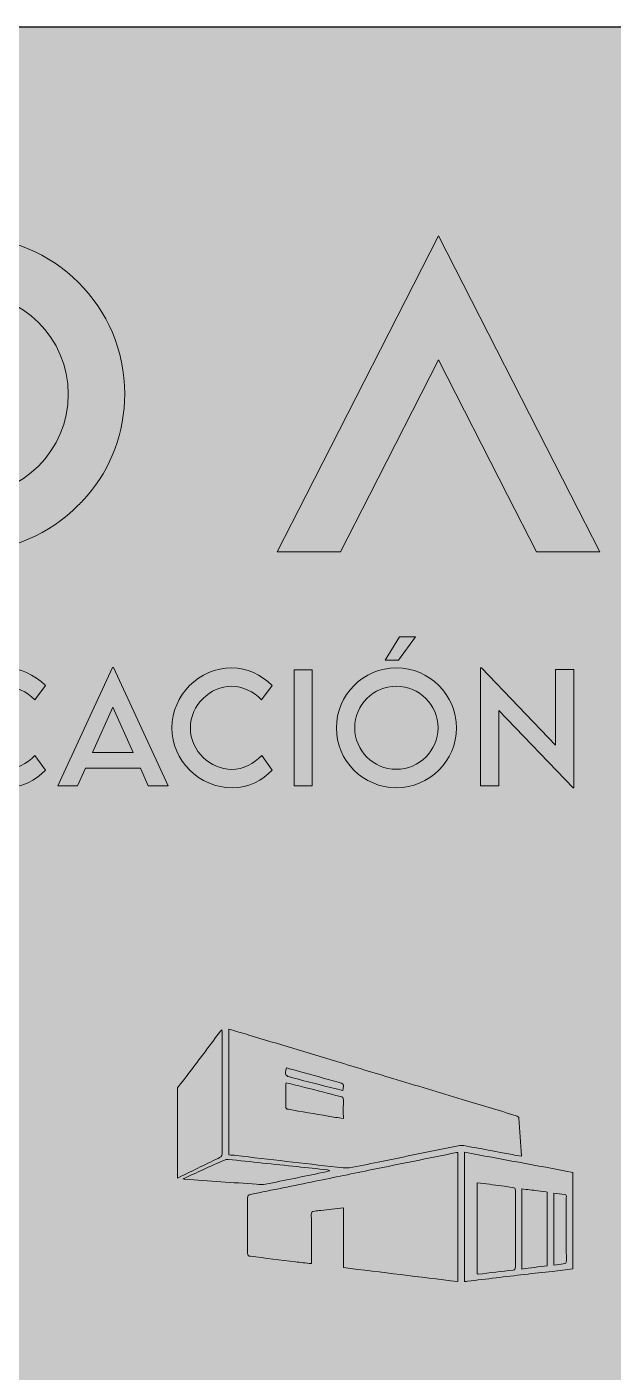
# Model space of a CAD drawing. Header units: metres. Extents: x 2745 to 3085, y 1376 to 1656.
# Drawn here: x 2815.73 to 2834.26, y 1613.37 to 1655.96 of the extents above; entities that cross this region are included whole.
import ezdxf

# ---------------------------------------------------------------- set-up
doc = ezdxf.new("R2010")
doc.units = ezdxf.units.M
doc.layers.add('Esiad Formato - Otros', color=7, linetype='Continuous', lineweight=0)

# ---------------------------------------------------------------- blocks, each defined once
blk = doc.blocks.new('Block_11')
at = {"layer": 'Esiad Formato - Otros', "true_color": 0x60bfbc, "transparency": 33554687}
h = blk.add_hatch(color=123, dxfattribs=at)
h.dxf.hatch_style = 2
edge = h.paths.add_edge_path()
edge.add_spline(control_points=[(98.529, -17.312), (98.529, -17.312), (99.431, -15.821), (99.431, -15.821), (99.431, -15.821), (100.447, -15.821), (100.447, -15.821), (100.447, -15.821), (99.363, -17.312), (99.363, -17.312), (99.363, -17.312), (98.529, -17.312), (98.529, -17.312)], knot_values=[0, 0, 0, 0, 1, 1, 1, 2, 2, 2, 3, 3, 3, 4, 4, 4, 4], degree=3, periodic=0)
edge = h.paths.add_edge_path()
edge.add_spline(control_points=[(101.869, -21.591), (101.869, -20.137), (100.68, -18.952), (99.23, -18.952), (97.781, -18.952), (96.601, -20.137), (96.601, -21.591), (96.601, -23.036), (97.781, -24.216), (99.23, -24.216), (100.68, -24.216), (101.869, -23.036), (101.869, -21.591)], knot_values=[0, 0, 0, 0, 1, 1, 1, 2, 2, 2, 3, 3, 3, 4, 4, 4, 4], degree=3, periodic=0)
edge = h.paths.add_edge_path()
edge.add_spline(control_points=[(95.439, -21.6), (95.439, -19.504), (97.143, -17.79), (99.235, -17.79), (101.322, -17.79), (103.036, -19.504), (103.036, -21.6), (103.036, -23.678), (101.322, -25.383), (99.23, -25.383), (97.143, -25.383), (95.439, -23.678), (95.439, -21.6)], knot_values=[0, 0, 0, 0, 1, 1, 1, 2, 2, 2, 3, 3, 3, 4, 4, 4, 4], degree=3, periodic=0)
h = blk.add_hatch(color=123, dxfattribs=at)
h.dxf.hatch_style = 2
edge = h.paths.add_edge_path()
edge.add_spline(control_points=[(70.687, -21.596), (70.687, -19.526), (72.414, -17.79), (74.479, -17.79), (75.431, -17.804), (76.311, -18.209), (77.031, -18.911), (77.031, -18.911), (76.361, -19.818), (76.361, -19.818), (75.846, -19.303), (75.176, -18.961), (74.456, -18.961), (73.125, -18.961), (71.854, -20.128), (71.854, -21.6), (71.854, -23.081), (73.144, -24.225), (74.461, -24.225), (75.213, -24.225), (75.86, -23.851), (76.366, -23.35), (76.366, -23.35), (77.031, -24.28), (77.031, -24.28), (76.397, -24.904), (75.591, -25.383), (74.497, -25.383), (72.414, -25.383), (70.687, -23.669), (70.687, -21.596)], knot_values=[0, 0, 0, 0, 1, 1, 1, 2, 2, 2, 3, 3, 3, 4, 4, 4, 5, 5, 5, 6, 6, 6, 7, 7, 7, 8, 8, 8, 9, 9, 9, 10, 10, 10, 10], degree=3, periodic=0)
h = blk.add_hatch(color=123, dxfattribs=at)
h.dxf.hatch_style = 2
edge = h.paths.add_edge_path()
edge.add_spline(control_points=[(82.591, -23.159), (82.591, -23.159), (81.301, -20.288), (81.301, -20.288), (81.301, -20.288), (80.007, -23.159), (80.007, -23.159), (80.007, -23.159), (82.591, -23.159), (82.591, -23.159)], knot_values=[0, 0, 0, 0, 1, 1, 1, 2, 2, 2, 3, 3, 3, 3], degree=3, periodic=0)
edge = h.paths.add_edge_path()
edge.add_spline(control_points=[(83.037, -24.148), (83.037, -24.148), (79.56, -24.148), (79.56, -24.148), (79.56, -24.148), (79.059, -25.264), (79.059, -25.264), (79.059, -25.264), (77.81, -25.264), (77.81, -25.264), (77.81, -25.264), (81.265, -17.767), (81.265, -17.767), (81.265, -17.767), (81.333, -17.767), (81.333, -17.767), (81.333, -17.767), (84.787, -25.264), (84.787, -25.264), (84.787, -25.264), (83.539, -25.264), (83.539, -25.264), (83.539, -25.264), (83.037, -24.148), (83.037, -24.148)], knot_values=[0, 0, 0, 0, 1, 1, 1, 2, 2, 2, 3, 3, 3, 4, 4, 4, 5, 5, 5, 6, 6, 6, 7, 7, 7, 8, 8, 8, 8], degree=3, periodic=0)
h = blk.add_hatch(color=123, dxfattribs=at)
h.dxf.hatch_style = 2
edge = h.paths.add_edge_path()
edge.add_spline(control_points=[(85.034, -21.596), (85.034, -19.526), (86.761, -17.79), (88.825, -17.79), (89.778, -17.804), (90.657, -18.209), (91.377, -18.911), (91.377, -18.911), (90.707, -19.818), (90.707, -19.818), (90.192, -19.303), (89.523, -18.961), (88.802, -18.961), (87.472, -18.961), (86.2, -20.128), (86.2, -21.6), (86.2, -23.081), (87.49, -24.225), (88.807, -24.225), (89.559, -24.225), (90.206, -23.851), (90.712, -23.35), (90.712, -23.35), (91.377, -24.28), (91.377, -24.28), (90.744, -24.904), (89.937, -25.383), (88.843, -25.383), (86.761, -25.383), (85.034, -23.669), (85.034, -21.596)], knot_values=[0, 0, 0, 0, 1, 1, 1, 2, 2, 2, 3, 3, 3, 4, 4, 4, 5, 5, 5, 6, 6, 6, 7, 7, 7, 8, 8, 8, 9, 9, 9, 10, 10, 10, 10], degree=3, periodic=0)
h = blk.add_hatch(color=123, dxfattribs=at)
h.dxf.hatch_style = 2
edge = h.paths.add_edge_path()
edge.add_spline(control_points=[(110.464, -17.9), (110.464, -17.9), (110.464, -25.392), (110.464, -25.392), (110.464, -25.392), (110.409, -25.392), (110.409, -25.392), (110.409, -25.392), (105.71, -20.484), (105.71, -20.484), (105.71, -20.484), (105.71, -25.273), (105.71, -25.273), (105.71, -25.273), (104.557, -25.273), (104.557, -25.273), (104.557, -25.273), (104.557, -17.79), (104.557, -17.79), (104.557, -17.79), (104.616, -17.79), (104.616, -17.79), (104.616, -17.79), (109.306, -22.689), (109.306, -22.689), (109.306, -22.689), (109.306, -17.9), (109.306, -17.9), (109.306, -17.9), (110.464, -17.9), (110.464, -17.9)], knot_values=[0, 0, 0, 0, 1, 1, 1, 2, 2, 2, 3, 3, 3, 4, 4, 4, 5, 5, 5, 6, 6, 6, 7, 7, 7, 8, 8, 8, 9, 9, 9, 10, 10, 10, 10], degree=3, periodic=0)
h = blk.add_hatch(color=123, dxfattribs=at)
h.dxf.hatch_style = 2
edge = h.paths.add_edge_path()
edge.add_spline(control_points=[(92.758, -17.918), (92.758, -17.918), (93.911, -17.918), (93.911, -17.918), (93.911, -17.918), (93.911, -25.264), (93.911, -25.264), (93.911, -25.264), (92.758, -25.264), (92.758, -25.264), (92.758, -25.264), (92.758, -17.918), (92.758, -17.918)], knot_values=[0, 0, 0, 0, 1, 1, 1, 2, 2, 2, 3, 3, 3, 4, 4, 4, 4], degree=3, periodic=0)
at = {"layer": 'Esiad Formato - Otros', "color": 123, "true_color": 0x60bfbc, "transparency": 33554687}
for points, knots in [([(98.529, -17.312), (98.529, -17.312), (99.431, -15.821), (99.431, -15.821), (99.431, -15.821), (100.447, -15.821), (100.447, -15.821), (100.447, -15.821), (99.363, -17.312), (99.363, -17.312), (99.363, -17.312), (98.529, -17.312), (98.529, -17.312)], [0, 0, 0, 0, 1, 1, 1, 2, 2, 2, 3, 3, 3, 4, 4, 4, 4]), ([(70.687, -21.596), (70.687, -19.526), (72.414, -17.79), (74.479, -17.79), (75.431, -17.804), (76.311, -18.209), (77.031, -18.911), (77.031, -18.911), (76.361, -19.818), (76.361, -19.818), (75.846, -19.303), (75.176, -18.961), (74.456, -18.961), (73.125, -18.961), (71.854, -20.128), (71.854, -21.6), (71.854, -23.081), (73.144, -24.225), (74.461, -24.225), (75.213, -24.225), (75.86, -23.851), (76.366, -23.35), (76.366, -23.35), (77.031, -24.28), (77.031, -24.28), (76.397, -24.904), (75.591, -25.383), (74.497, -25.383), (72.414, -25.383), (70.687, -23.669), (70.687, -21.596)], [0, 0, 0, 0, 1, 1, 1, 2, 2, 2, 3, 3, 3, 4, 4, 4, 5, 5, 5, 6, 6, 6, 7, 7, 7, 8, 8, 8, 9, 9, 9, 10, 10, 10, 10]), ([(83.037, -24.148), (83.037, -24.148), (79.56, -24.148), (79.56, -24.148), (79.56, -24.148), (79.059, -25.264), (79.059, -25.264), (79.059, -25.264), (77.81, -25.264), (77.81, -25.264), (77.81, -25.264), (81.265, -17.767), (81.265, -17.767), (81.265, -17.767), (81.333, -17.767), (81.333, -17.767), (81.333, -17.767), (84.787, -25.264), (84.787, -25.264), (84.787, -25.264), (83.539, -25.264), (83.539, -25.264), (83.539, -25.264), (83.037, -24.148), (83.037, -24.148)], [0, 0, 0, 0, 1, 1, 1, 2, 2, 2, 3, 3, 3, 4, 4, 4, 5, 5, 5, 6, 6, 6, 7, 7, 7, 8, 8, 8, 8]), ([(85.034, -21.596), (85.034, -19.526), (86.761, -17.79), (88.825, -17.79), (89.778, -17.804), (90.657, -18.209), (91.377, -18.911), (91.377, -18.911), (90.707, -19.818), (90.707, -19.818), (90.192, -19.303), (89.523, -18.961), (88.802, -18.961), (87.472, -18.961), (86.2, -20.128), (86.2, -21.6), (86.2, -23.081), (87.49, -24.225), (88.807, -24.225), (89.559, -24.225), (90.206, -23.851), (90.712, -23.35), (90.712, -23.35), (91.377, -24.28), (91.377, -24.28), (90.744, -24.904), (89.937, -25.383), (88.843, -25.383), (86.761, -25.383), (85.034, -23.669), (85.034, -21.596)], [0, 0, 0, 0, 1, 1, 1, 2, 2, 2, 3, 3, 3, 4, 4, 4, 5, 5, 5, 6, 6, 6, 7, 7, 7, 8, 8, 8, 9, 9, 9, 10, 10, 10, 10]), ([(95.439, -21.6), (95.439, -19.504), (97.143, -17.79), (99.235, -17.79), (101.322, -17.79), (103.036, -19.504), (103.036, -21.6), (103.036, -23.678), (101.322, -25.383), (99.23, -25.383), (97.143, -25.383), (95.439, -23.678), (95.439, -21.6)], [0, 0, 0, 0, 1, 1, 1, 2, 2, 2, 3, 3, 3, 4, 4, 4, 4]), ([(110.464, -17.9), (110.464, -17.9), (110.464, -25.392), (110.464, -25.392), (110.464, -25.392), (110.409, -25.392), (110.409, -25.392), (110.409, -25.392), (105.71, -20.484), (105.71, -20.484), (105.71, -20.484), (105.71, -25.273), (105.71, -25.273), (105.71, -25.273), (104.557, -25.273), (104.557, -25.273), (104.557, -25.273), (104.557, -17.79), (104.557, -17.79), (104.557, -17.79), (104.616, -17.79), (104.616, -17.79), (104.616, -17.79), (109.306, -22.689), (109.306, -22.689), (109.306, -22.689), (109.306, -17.9), (109.306, -17.9), (109.306, -17.9), (110.464, -17.9), (110.464, -17.9)], [0, 0, 0, 0, 1, 1, 1, 2, 2, 2, 3, 3, 3, 4, 4, 4, 5, 5, 5, 6, 6, 6, 7, 7, 7, 8, 8, 8, 9, 9, 9, 10, 10, 10, 10]), ([(92.758, -17.918), (92.758, -17.918), (93.911, -17.918), (93.911, -17.918), (93.911, -17.918), (93.911, -25.264), (93.911, -25.264), (93.911, -25.264), (92.758, -25.264), (92.758, -25.264), (92.758, -25.264), (92.758, -17.918), (92.758, -17.918)], [0, 0, 0, 0, 1, 1, 1, 2, 2, 2, 3, 3, 3, 4, 4, 4, 4]), ([(101.869, -21.591), (101.869, -20.137), (100.68, -18.952), (99.23, -18.952), (97.781, -18.952), (96.601, -20.137), (96.601, -21.591), (96.601, -23.036), (97.781, -24.216), (99.23, -24.216), (100.68, -24.216), (101.869, -23.036), (101.869, -21.591)], [0, 0, 0, 0, 1, 1, 1, 2, 2, 2, 3, 3, 3, 4, 4, 4, 4]), ([(82.591, -23.159), (82.591, -23.159), (81.301, -20.288), (81.301, -20.288), (81.301, -20.288), (80.007, -23.159), (80.007, -23.159), (80.007, -23.159), (82.591, -23.159), (82.591, -23.159)], [0, 0, 0, 0, 1, 1, 1, 2, 2, 2, 3, 3, 3, 3])]:
    blk.add_open_spline(points, degree=3, knots=knots, dxfattribs=at)
blk = doc.blocks.new('Block_12')
at = {"layer": 'Esiad Formato - Otros', "true_color": 0x60bfbc, "transparency": 33554687}
h = blk.add_hatch(color=123, dxfattribs=at)
h.dxf.hatch_style = 2
edge = h.paths.add_edge_path()
edge.add_spline(control_points=[(65.624, -6.897), (65.624, -6.897), (72.052, -6.897), (72.052, -6.897), (75.595, -6.897), (78.48, -4.012), (78.48, -0.469), (78.48, 3.074), (75.595, 5.96), (72.052, 5.96), (72.052, 5.96), (65.624, 5.96), (65.624, 5.96), (65.624, 5.96), (65.624, -6.897), (65.624, -6.897)], knot_values=[0, 0, 0, 0, 1, 1, 1, 2, 2, 2, 3, 3, 3, 4, 4, 4, 5, 5, 5, 5], degree=3, periodic=0)
edge = h.paths.add_edge_path()
edge.add_spline(control_points=[(72.052, 9.531), (77.566, 9.531), (82.052, 5.074), (82.052, -0.44), (82.052, -2.897), (81.166, -5.155), (79.681, -6.897), (79.509, -7.097), (79.309, -7.297), (79.109, -7.497), (77.309, -9.326), (74.823, -10.44), (72.081, -10.44), (72.081, -10.44), (62.081, -10.44), (62.081, -10.44), (62.081, -10.44), (62.081, 9.559), (62.081, 9.559), (62.081, 9.559), (72.052, 9.531), (72.052, 9.531)], knot_values=[0, 0, 0, 0, 1, 1, 1, 2, 2, 2, 3, 3, 3, 4, 4, 4, 5, 5, 5, 6, 6, 6, 7, 7, 7, 7], degree=3, periodic=0)
h = blk.add_hatch(color=123, dxfattribs=at)
h.dxf.hatch_style = 2
edge = h.paths.add_edge_path()
edge.add_spline(control_points=[(112.098, -10.44), (112.098, -10.44), (108.097, -10.44), (108.097, -10.44), (108.097, -10.44), (106.269, -6.869), (106.269, -6.869), (106.269, -6.869), (101.898, 1.702), (101.898, 1.702), (101.898, 1.702), (97.526, -6.869), (97.526, -6.869), (97.526, -6.869), (95.698, -10.44), (95.698, -10.44), (95.698, -10.44), (91.698, -10.44), (91.698, -10.44), (91.698, -10.44), (93.526, -6.869), (93.526, -6.869), (93.526, -6.869), (101.898, 9.559), (101.898, 9.559), (101.898, 9.559), (110.269, -6.869), (110.269, -6.869), (110.269, -6.869), (112.098, -10.44), (112.098, -10.44)], knot_values=[0, 0, 0, 0, 1, 1, 1, 2, 2, 2, 3, 3, 3, 4, 4, 4, 5, 5, 5, 6, 6, 6, 7, 7, 7, 8, 8, 8, 9, 9, 9, 10, 10, 10, 10], degree=3, periodic=0)
at = {"layer": 'Esiad Formato - Otros'}
for points, knots in [([(72.052, 9.531), (77.566, 9.531), (82.052, 5.074), (82.052, -0.44), (82.052, -2.897), (81.166, -5.155), (79.681, -6.897), (79.509, -7.097), (79.309, -7.297), (79.109, -7.497), (77.309, -9.326), (74.823, -10.44), (72.081, -10.44), (72.081, -10.44), (62.081, -10.44), (62.081, -10.44), (62.081, -10.44), (62.081, 9.559), (62.081, 9.559), (62.081, 9.559), (72.052, 9.531), (72.052, 9.531)], [0, 0, 0, 0, 1, 1, 1, 2, 2, 2, 3, 3, 3, 4, 4, 4, 5, 5, 5, 6, 6, 6, 7, 7, 7, 7]), ([(112.098, -10.44), (112.098, -10.44), (108.097, -10.44), (108.097, -10.44), (108.097, -10.44), (106.269, -6.869), (106.269, -6.869), (106.269, -6.869), (101.898, 1.702), (101.898, 1.702), (101.898, 1.702), (97.526, -6.869), (97.526, -6.869), (97.526, -6.869), (95.698, -10.44), (95.698, -10.44), (95.698, -10.44), (91.698, -10.44), (91.698, -10.44), (91.698, -10.44), (93.526, -6.869), (93.526, -6.869), (93.526, -6.869), (101.898, 9.559), (101.898, 9.559), (101.898, 9.559), (110.269, -6.869), (110.269, -6.869), (110.269, -6.869), (112.098, -10.44), (112.098, -10.44)], [0, 0, 0, 0, 1, 1, 1, 2, 2, 2, 3, 3, 3, 4, 4, 4, 5, 5, 5, 6, 6, 6, 7, 7, 7, 8, 8, 8, 9, 9, 9, 10, 10, 10, 10]), ([(65.624, -6.897), (65.624, -6.897), (72.052, -6.897), (72.052, -6.897), (75.595, -6.897), (78.48, -4.012), (78.48, -0.469), (78.48, 3.074), (75.595, 5.96), (72.052, 5.96), (72.052, 5.96), (65.624, 5.96), (65.624, 5.96), (65.624, 5.96), (65.624, -6.897), (65.624, -6.897)], [0, 0, 0, 0, 1, 1, 1, 2, 2, 2, 3, 3, 3, 4, 4, 4, 5, 5, 5, 5])]:
    blk.add_open_spline(points, degree=3, knots=knots, dxfattribs=at)
blk = doc.blocks.new('Formato')
at = {"layer": 'Esiad Formato - Otros', "true_color": 0xd7d7da}
h = blk.add_hatch(color=254, dxfattribs=at)
h.dxf.hatch_style = 1
h.paths.add_polyline_path([(0, 0), (-120, 0), (-120, 60), (0, 60)])
at = {"layer": 'Esiad Formato - Otros', "true_color": 0x2b737a, "transparency": 33554687}
h = blk.add_hatch(color=147, dxfattribs=at)
h.dxf.hatch_style = 2
edge = h.paths.add_edge_path()
edge.add_spline(control_points=[(-44.979, 26.411), (-44.833, 26.599), (-44.685, 26.787), (-44.541, 26.977), (-44.236, 27.383), (-43.932, 27.79), (-43.627, 28.197), (-43.616, 28.212), (-43.599, 28.224), (-43.575, 28.246), (-43.57, 28.215), (-43.565, 28.194), (-43.565, 28.174), (-43.564, 26.893), (-43.566, 25.613), (-43.562, 24.332), (-43.561, 24.225), (-43.634, 24.209), (-43.698, 24.178), (-44.124, 23.969), (-44.552, 23.762), (-44.979, 23.555), (-44.979, 24.507), (-44.979, 25.459), (-44.979, 26.411)], knot_values=[0, 0, 0, 0, 1, 1, 1, 2, 2, 2, 3, 3, 3, 4, 4, 4, 5, 5, 5, 6, 6, 6, 7, 7, 7, 8, 8, 8, 8], degree=3, periodic=0)
h = blk.add_hatch(color=147, dxfattribs=at)
h.dxf.hatch_style = 2
edge = h.paths.add_edge_path()
edge.add_spline(control_points=[(-41.536, 27.041), (-41.588, 26.817), (-41.573, 26.788), (-41.373, 26.736), (-40.904, 26.616), (-40.435, 26.497), (-39.965, 26.378), (-39.893, 26.36), (-39.819, 26.346), (-39.745, 26.329), (-39.712, 26.539), (-39.712, 26.537), (-39.901, 26.589), (-40.322, 26.706), (-40.744, 26.825), (-41.165, 26.942), (-41.288, 26.976), (-41.412, 27.008), (-41.536, 27.041)], knot_values=[0, 0, 0, 0, 1, 1, 1, 2, 2, 2, 3, 3, 3, 4, 4, 4, 5, 5, 5, 6, 6, 6, 6], degree=3, periodic=0)
edge = h.paths.add_edge_path()
edge.add_spline(control_points=[(-39.734, 25.438), (-39.734, 25.642), (-39.736, 25.834), (-39.732, 26.025), (-39.731, 26.096), (-39.757, 26.12), (-39.825, 26.136), (-40.202, 26.229), (-40.577, 26.329), (-40.953, 26.426), (-41.148, 26.475), (-41.343, 26.522), (-41.542, 26.57), (-41.547, 26.549), (-41.553, 26.537), (-41.553, 26.524), (-41.554, 26.288), (-41.553, 26.052), (-41.555, 25.816), (-41.555, 25.757), (-41.528, 25.739), (-41.472, 25.73), (-41.053, 25.66), (-40.635, 25.586), (-40.217, 25.515), (-40.061, 25.488), (-39.905, 25.465), (-39.734, 25.438)], knot_values=[0, 0, 0, 0, 1, 1, 1, 2, 2, 2, 3, 3, 3, 4, 4, 4, 5, 5, 5, 6, 6, 6, 7, 7, 7, 8, 8, 8, 9, 9, 9, 9], degree=3, periodic=0)
edge = h.paths.add_edge_path()
edge.add_spline(control_points=[(-34.101, 24.247), (-34.207, 24.265), (-34.295, 24.279), (-34.383, 24.295), (-34.896, 24.39), (-35.408, 24.488), (-35.921, 24.581), (-35.978, 24.591), (-36.041, 24.589), (-36.098, 24.578), (-36.945, 24.406), (-37.79, 24.231), (-38.637, 24.058), (-38.939, 23.996), (-39.241, 23.928), (-39.546, 23.881), (-39.67, 23.862), (-39.803, 23.884), (-39.931, 23.899), (-40.998, 24.02), (-42.064, 24.145), (-43.131, 24.268), (-43.203, 24.276), (-43.276, 24.281), (-43.355, 24.288), (-43.355, 25.617), (-43.355, 26.938), (-43.355, 28.269), (-43.139, 28.206), (-42.929, 28.145), (-42.72, 28.082), (-41.795, 27.802), (-40.87, 27.522), (-39.945, 27.243), (-39.354, 27.064), (-38.763, 26.885), (-38.171, 26.707), (-37.44, 26.486), (-36.709, 26.266), (-35.978, 26.046), (-35.406, 25.873), (-34.834, 25.701), (-34.263, 25.526), (-34.229, 25.515), (-34.18, 25.478), (-34.178, 25.45), (-34.149, 25.056), (-34.126, 24.662), (-34.101, 24.247)], knot_values=[0, 0, 0, 0, 1, 1, 1, 2, 2, 2, 3, 3, 3, 4, 4, 4, 5, 5, 5, 6, 6, 6, 7, 7, 7, 8, 8, 8, 9, 9, 9, 10, 10, 10, 11, 11, 11, 12, 12, 12, 13, 13, 13, 14, 14, 14, 15, 15, 15, 16, 16, 16, 16], degree=3, periodic=0)
h = blk.add_hatch(color=147, dxfattribs=at)
h.dxf.hatch_style = 2
edge = h.paths.add_edge_path()
edge.add_spline(control_points=[(-36.115, 24.364), (-36.115, 23.004), (-36.115, 21.648), (-36.115, 20.275), (-37.321, 20.423), (-38.52, 20.57), (-39.734, 20.719), (-39.734, 21.351), (-39.734, 21.977), (-39.734, 22.615), (-39.982, 22.585), (-40.212, 22.557), (-40.442, 22.529), (-40.511, 22.521), (-40.581, 22.51), (-40.65, 22.509), (-40.729, 22.506), (-40.747, 22.47), (-40.747, 22.396), (-40.744, 21.92), (-40.746, 21.444), (-40.746, 20.968), (-40.746, 20.932), (-40.746, 20.897), (-40.746, 20.846), (-40.922, 20.865), (-41.086, 20.882), (-41.249, 20.902), (-41.724, 20.96), (-42.199, 21.021), (-42.675, 21.077), (-42.743, 21.085), (-42.764, 21.107), (-42.763, 21.175), (-42.761, 21.757), (-42.761, 22.34), (-42.764, 22.922), (-42.764, 22.999), (-42.736, 23.024), (-42.666, 23.038), (-41.985, 23.174), (-41.304, 23.313), (-40.624, 23.452), (-40.021, 23.574), (-39.419, 23.699), (-38.817, 23.822), (-37.931, 24.002), (-37.045, 24.182), (-36.16, 24.361), (-36.147, 24.364), (-36.134, 24.363), (-36.115, 24.364)], knot_values=[0, 0, 0, 0, 1, 1, 1, 2, 2, 2, 3, 3, 3, 4, 4, 4, 5, 5, 5, 6, 6, 6, 7, 7, 7, 8, 8, 8, 9, 9, 9, 10, 10, 10, 11, 11, 11, 12, 12, 12, 13, 13, 13, 14, 14, 14, 15, 15, 15, 16, 16, 16, 17, 17, 17, 17], degree=3, periodic=0)
h = blk.add_hatch(color=147, dxfattribs=at)
h.dxf.hatch_style = 2
edge = h.paths.add_edge_path()
edge.add_spline(control_points=[(-33.074, 23.077), (-33.074, 22.31), (-33.074, 21.558), (-33.074, 20.798), (-32.968, 20.812), (-32.873, 20.83), (-32.777, 20.835), (-32.7, 20.84), (-32.678, 20.871), (-32.679, 20.947), (-32.683, 21.296), (-32.681, 21.645), (-32.681, 21.995), (-32.681, 22.307), (-32.681, 22.62), (-32.681, 22.932), (-32.681, 22.978), (-32.67, 23.028), (-32.741, 23.036), (-32.85, 23.047), (-32.958, 23.062), (-33.074, 23.077)], knot_values=[0, 0, 0, 0, 1, 1, 1, 2, 2, 2, 3, 3, 3, 4, 4, 4, 5, 5, 5, 6, 6, 6, 7, 7, 7, 7], degree=3, periodic=0)
edge = h.paths.add_edge_path()
edge.add_spline(control_points=[(-33.284, 20.777), (-33.284, 20.823), (-33.284, 20.859), (-33.284, 20.895), (-33.283, 21.534), (-33.283, 22.173), (-33.284, 22.812), (-33.284, 22.907), (-33.284, 23.109), (-33.284, 23.109), (-33.284, 23.109), (-33.486, 23.136), (-33.581, 23.149), (-33.747, 23.172), (-33.915, 23.191), (-34.088, 23.213), (-34.088, 22.363), (-34.088, 21.523), (-34.088, 20.674), (-33.817, 20.709), (-33.554, 20.743), (-33.284, 20.777)], knot_values=[0, 0, 0, 0, 1, 1, 1, 2, 2, 2, 3, 3, 3, 4, 4, 4, 5, 5, 5, 6, 6, 6, 7, 7, 7, 7], degree=3, periodic=0)
edge = h.paths.add_edge_path()
edge.add_spline(control_points=[(-35.496, 23.406), (-35.496, 22.428), (-35.496, 21.472), (-35.496, 20.519), (-35.481, 20.514), (-35.475, 20.509), (-35.469, 20.51), (-35.099, 20.554), (-34.73, 20.599), (-34.36, 20.642), (-34.304, 20.649), (-34.292, 20.68), (-34.292, 20.73), (-34.293, 21.542), (-34.294, 22.353), (-34.292, 23.165), (-34.292, 23.228), (-34.314, 23.251), (-34.377, 23.259), (-34.621, 23.288), (-34.864, 23.324), (-35.108, 23.357), (-35.235, 23.374), (-35.363, 23.389), (-35.496, 23.406)], knot_values=[0, 0, 0, 0, 1, 1, 1, 2, 2, 2, 3, 3, 3, 4, 4, 4, 5, 5, 5, 6, 6, 6, 7, 7, 7, 8, 8, 8, 8], degree=3, periodic=0)
edge = h.paths.add_edge_path()
edge.add_spline(control_points=[(-32.479, 20.679), (-32.693, 20.653), (-32.906, 20.624), (-33.12, 20.599), (-33.414, 20.566), (-33.708, 20.537), (-34.002, 20.503), (-34.603, 20.432), (-35.203, 20.359), (-35.804, 20.287), (-35.833, 20.283), (-35.862, 20.283), (-35.898, 20.281), (-35.898, 21.645), (-35.898, 23.001), (-35.898, 24.372), (-34.754, 24.159), (-33.617, 23.947), (-32.479, 23.735), (-32.479, 22.716), (-32.479, 21.698), (-32.479, 20.679)], knot_values=[0, 0, 0, 0, 1, 1, 1, 2, 2, 2, 3, 3, 3, 4, 4, 4, 5, 5, 5, 6, 6, 6, 7, 7, 7, 7], degree=3, periodic=0)
h = blk.add_hatch(color=147, dxfattribs=at)
h.dxf.hatch_style = 2
edge = h.paths.add_edge_path()
edge.add_spline(control_points=[(-44.807, 23.527), (-44.579, 23.632), (-44.378, 23.726), (-44.176, 23.818), (-43.95, 23.921), (-43.723, 24.023), (-43.495, 24.123), (-43.46, 24.138), (-43.418, 24.147), (-43.381, 24.144), (-42.654, 24.069), (-41.927, 23.992), (-41.2, 23.916), (-40.879, 23.882), (-40.559, 23.849), (-40.238, 23.815), (-40.213, 23.813), (-40.189, 23.806), (-40.162, 23.78), (-40.24, 23.763), (-40.318, 23.745), (-40.397, 23.728), (-40.995, 23.605), (-41.593, 23.48), (-42.193, 23.362), (-42.285, 23.344), (-42.384, 23.353), (-42.479, 23.36), (-43.236, 23.41), (-43.992, 23.463), (-44.748, 23.515), (-44.757, 23.515), (-44.767, 23.518), (-44.807, 23.527)], knot_values=[0, 0, 0, 0, 1, 1, 1, 2, 2, 2, 3, 3, 3, 4, 4, 4, 5, 5, 5, 6, 6, 6, 7, 7, 7, 8, 8, 8, 9, 9, 9, 10, 10, 10, 11, 11, 11, 11], degree=3, periodic=0)
at = {"layer": 'Esiad Formato - Otros', "color": 7, "true_color": 0xf2f2f3}
blk.add_lwpolyline([(0, 0), (-120, 0), (-120, 60), (0, 60)], close=True, dxfattribs=at)
at = {"layer": 'Esiad Formato - Otros', "color": 147, "true_color": 0x2b737a, "transparency": 33554687}
for points, knots in [([(-44.979, 26.411), (-44.833, 26.599), (-44.685, 26.787), (-44.541, 26.977), (-44.236, 27.383), (-43.932, 27.79), (-43.627, 28.197), (-43.616, 28.212), (-43.599, 28.224), (-43.575, 28.246), (-43.57, 28.215), (-43.565, 28.194), (-43.565, 28.174), (-43.564, 26.893), (-43.566, 25.613), (-43.562, 24.332), (-43.561, 24.225), (-43.634, 24.209), (-43.698, 24.178), (-44.124, 23.969), (-44.552, 23.762), (-44.979, 23.555), (-44.979, 24.507), (-44.979, 25.459), (-44.979, 26.411)], [0, 0, 0, 0, 1, 1, 1, 2, 2, 2, 3, 3, 3, 4, 4, 4, 5, 5, 5, 6, 6, 6, 7, 7, 7, 8, 8, 8, 8]), ([(-34.101, 24.247), (-34.207, 24.265), (-34.295, 24.279), (-34.383, 24.295), (-34.896, 24.39), (-35.408, 24.488), (-35.921, 24.581), (-35.978, 24.591), (-36.041, 24.589), (-36.098, 24.578), (-36.945, 24.406), (-37.79, 24.231), (-38.637, 24.058), (-38.939, 23.996), (-39.241, 23.928), (-39.546, 23.881), (-39.67, 23.862), (-39.803, 23.884), (-39.931, 23.899), (-40.998, 24.02), (-42.064, 24.145), (-43.131, 24.268), (-43.203, 24.276), (-43.276, 24.281), (-43.355, 24.288), (-43.355, 25.617), (-43.355, 26.938), (-43.355, 28.269), (-43.139, 28.206), (-42.929, 28.145), (-42.72, 28.082), (-41.795, 27.802), (-40.87, 27.522), (-39.945, 27.243), (-39.354, 27.064), (-38.763, 26.885), (-38.171, 26.707), (-37.44, 26.486), (-36.709, 26.266), (-35.978, 26.046), (-35.406, 25.873), (-34.834, 25.701), (-34.263, 25.526), (-34.229, 25.515), (-34.18, 25.478), (-34.178, 25.45), (-34.149, 25.056), (-34.126, 24.662), (-34.101, 24.247)], [0, 0, 0, 0, 1, 1, 1, 2, 2, 2, 3, 3, 3, 4, 4, 4, 5, 5, 5, 6, 6, 6, 7, 7, 7, 8, 8, 8, 9, 9, 9, 10, 10, 10, 11, 11, 11, 12, 12, 12, 13, 13, 13, 14, 14, 14, 15, 15, 15, 16, 16, 16, 16]), ([(-41.536, 27.041), (-41.588, 26.817), (-41.573, 26.788), (-41.373, 26.736), (-40.904, 26.616), (-40.435, 26.497), (-39.965, 26.378), (-39.893, 26.36), (-39.819, 26.346), (-39.745, 26.329), (-39.712, 26.539), (-39.712, 26.537), (-39.901, 26.589), (-40.322, 26.706), (-40.744, 26.825), (-41.165, 26.942), (-41.288, 26.976), (-41.412, 27.008), (-41.536, 27.041)], [0, 0, 0, 0, 1, 1, 1, 2, 2, 2, 3, 3, 3, 4, 4, 4, 5, 5, 5, 6, 6, 6, 6]), ([(-39.734, 25.438), (-39.734, 25.642), (-39.736, 25.834), (-39.732, 26.025), (-39.731, 26.096), (-39.757, 26.12), (-39.825, 26.136), (-40.202, 26.229), (-40.577, 26.329), (-40.953, 26.426), (-41.148, 26.475), (-41.343, 26.522), (-41.542, 26.57), (-41.547, 26.549), (-41.553, 26.537), (-41.553, 26.524), (-41.554, 26.288), (-41.553, 26.052), (-41.555, 25.816), (-41.555, 25.757), (-41.528, 25.739), (-41.472, 25.73), (-41.053, 25.66), (-40.635, 25.586), (-40.217, 25.515), (-40.061, 25.488), (-39.905, 25.465), (-39.734, 25.438)], [0, 0, 0, 0, 1, 1, 1, 2, 2, 2, 3, 3, 3, 4, 4, 4, 5, 5, 5, 6, 6, 6, 7, 7, 7, 8, 8, 8, 9, 9, 9, 9]), ([(-36.115, 24.364), (-36.115, 23.004), (-36.115, 21.648), (-36.115, 20.275), (-37.321, 20.423), (-38.52, 20.57), (-39.734, 20.719), (-39.734, 21.351), (-39.734, 21.977), (-39.734, 22.615), (-39.982, 22.585), (-40.212, 22.557), (-40.442, 22.529), (-40.511, 22.521), (-40.581, 22.51), (-40.65, 22.509), (-40.729, 22.506), (-40.747, 22.47), (-40.747, 22.396), (-40.744, 21.92), (-40.746, 21.444), (-40.746, 20.968), (-40.746, 20.932), (-40.746, 20.897), (-40.746, 20.846), (-40.922, 20.865), (-41.086, 20.882), (-41.249, 20.902), (-41.724, 20.96), (-42.199, 21.021), (-42.675, 21.077), (-42.743, 21.085), (-42.764, 21.107), (-42.763, 21.175), (-42.761, 21.757), (-42.761, 22.34), (-42.764, 22.922), (-42.764, 22.999), (-42.736, 23.024), (-42.666, 23.038), (-41.985, 23.174), (-41.304, 23.313), (-40.624, 23.452), (-40.021, 23.574), (-39.419, 23.699), (-38.817, 23.822), (-37.931, 24.002), (-37.045, 24.182), (-36.16, 24.361), (-36.147, 24.364), (-36.134, 24.363), (-36.115, 24.364)], [0, 0, 0, 0, 1, 1, 1, 2, 2, 2, 3, 3, 3, 4, 4, 4, 5, 5, 5, 6, 6, 6, 7, 7, 7, 8, 8, 8, 9, 9, 9, 10, 10, 10, 11, 11, 11, 12, 12, 12, 13, 13, 13, 14, 14, 14, 15, 15, 15, 16, 16, 16, 17, 17, 17, 17]), ([(-32.479, 20.679), (-32.693, 20.653), (-32.906, 20.624), (-33.12, 20.599), (-33.414, 20.566), (-33.708, 20.537), (-34.002, 20.503), (-34.603, 20.432), (-35.203, 20.359), (-35.804, 20.287), (-35.833, 20.283), (-35.862, 20.283), (-35.898, 20.281), (-35.898, 21.645), (-35.898, 23.001), (-35.898, 24.372), (-34.754, 24.159), (-33.617, 23.947), (-32.479, 23.735), (-32.479, 22.716), (-32.479, 21.698), (-32.479, 20.679)], [0, 0, 0, 0, 1, 1, 1, 2, 2, 2, 3, 3, 3, 4, 4, 4, 5, 5, 5, 6, 6, 6, 7, 7, 7, 7]), ([(-44.807, 23.527), (-44.579, 23.632), (-44.378, 23.726), (-44.176, 23.818), (-43.95, 23.921), (-43.723, 24.023), (-43.495, 24.123), (-43.46, 24.138), (-43.418, 24.147), (-43.381, 24.144), (-42.654, 24.069), (-41.927, 23.992), (-41.2, 23.916), (-40.879, 23.882), (-40.559, 23.849), (-40.238, 23.815), (-40.213, 23.813), (-40.189, 23.806), (-40.162, 23.78), (-40.24, 23.763), (-40.318, 23.745), (-40.397, 23.728), (-40.995, 23.605), (-41.593, 23.48), (-42.193, 23.362), (-42.285, 23.344), (-42.384, 23.353), (-42.479, 23.36), (-43.236, 23.41), (-43.992, 23.463), (-44.748, 23.515), (-44.757, 23.515), (-44.767, 23.518), (-44.807, 23.527)], [0, 0, 0, 0, 1, 1, 1, 2, 2, 2, 3, 3, 3, 4, 4, 4, 5, 5, 5, 6, 6, 6, 7, 7, 7, 8, 8, 8, 9, 9, 9, 10, 10, 10, 11, 11, 11, 11]), ([(-35.496, 23.406), (-35.496, 22.428), (-35.496, 21.472), (-35.496, 20.519), (-35.481, 20.514), (-35.475, 20.509), (-35.469, 20.51), (-35.099, 20.554), (-34.73, 20.599), (-34.36, 20.642), (-34.304, 20.649), (-34.292, 20.68), (-34.292, 20.73), (-34.293, 21.542), (-34.294, 22.353), (-34.292, 23.165), (-34.292, 23.228), (-34.314, 23.251), (-34.377, 23.259), (-34.621, 23.288), (-34.864, 23.324), (-35.108, 23.357), (-35.235, 23.374), (-35.363, 23.389), (-35.496, 23.406)], [0, 0, 0, 0, 1, 1, 1, 2, 2, 2, 3, 3, 3, 4, 4, 4, 5, 5, 5, 6, 6, 6, 7, 7, 7, 8, 8, 8, 8]), ([(-33.284, 20.777), (-33.284, 20.823), (-33.284, 20.859), (-33.284, 20.895), (-33.283, 21.534), (-33.283, 22.173), (-33.284, 22.812), (-33.284, 22.907), (-33.284, 23.109), (-33.284, 23.109), (-33.284, 23.109), (-33.486, 23.136), (-33.581, 23.149), (-33.747, 23.172), (-33.915, 23.191), (-34.088, 23.213), (-34.088, 22.363), (-34.088, 21.523), (-34.088, 20.674), (-33.817, 20.709), (-33.554, 20.743), (-33.284, 20.777)], [0, 0, 0, 0, 1, 1, 1, 2, 2, 2, 3, 3, 3, 4, 4, 4, 5, 5, 5, 6, 6, 6, 7, 7, 7, 7]), ([(-33.074, 23.077), (-33.074, 22.31), (-33.074, 21.558), (-33.074, 20.798), (-32.968, 20.812), (-32.873, 20.83), (-32.777, 20.835), (-32.7, 20.84), (-32.678, 20.871), (-32.679, 20.947), (-32.683, 21.296), (-32.681, 21.645), (-32.681, 21.995), (-32.681, 22.307), (-32.681, 22.62), (-32.681, 22.932), (-32.681, 22.978), (-32.67, 23.028), (-32.741, 23.036), (-32.85, 23.047), (-32.958, 23.062), (-33.074, 23.077)], [0, 0, 0, 0, 1, 1, 1, 2, 2, 2, 3, 3, 3, 4, 4, 4, 5, 5, 5, 6, 6, 6, 7, 7, 7, 7])]:
    blk.add_open_spline(points, degree=3, knots=knots, dxfattribs=at)
at = {"layer": 'Esiad Formato - Otros', "xscale": 0.5, "yscale": 0.5, "zscale": 0.5}
for name in ['Block_12', 'Block_11']:
    blk.add_blockref(name, (-87.673, 48.604), dxfattribs=at)
blk = doc.blocks.new('Formato - Indicaciones')
at = {"layer": 'Esiad Formato - Otros', "color": 147, "lineweight": 30, "true_color": 0x2b737a}
blk.add_lwpolyline([(120, 280), (120, 0), (0, 0), (0, 280)], close=True, dxfattribs=at)
blk.add_blockref('Formato', (120, 220))

msp = doc.modelspace()

# ---------------------------------------------------------------- block references
msp.add_blockref('Formato - Indicaciones', (2745.467, 1375.959))

doc.saveas('drawing.dxf')
